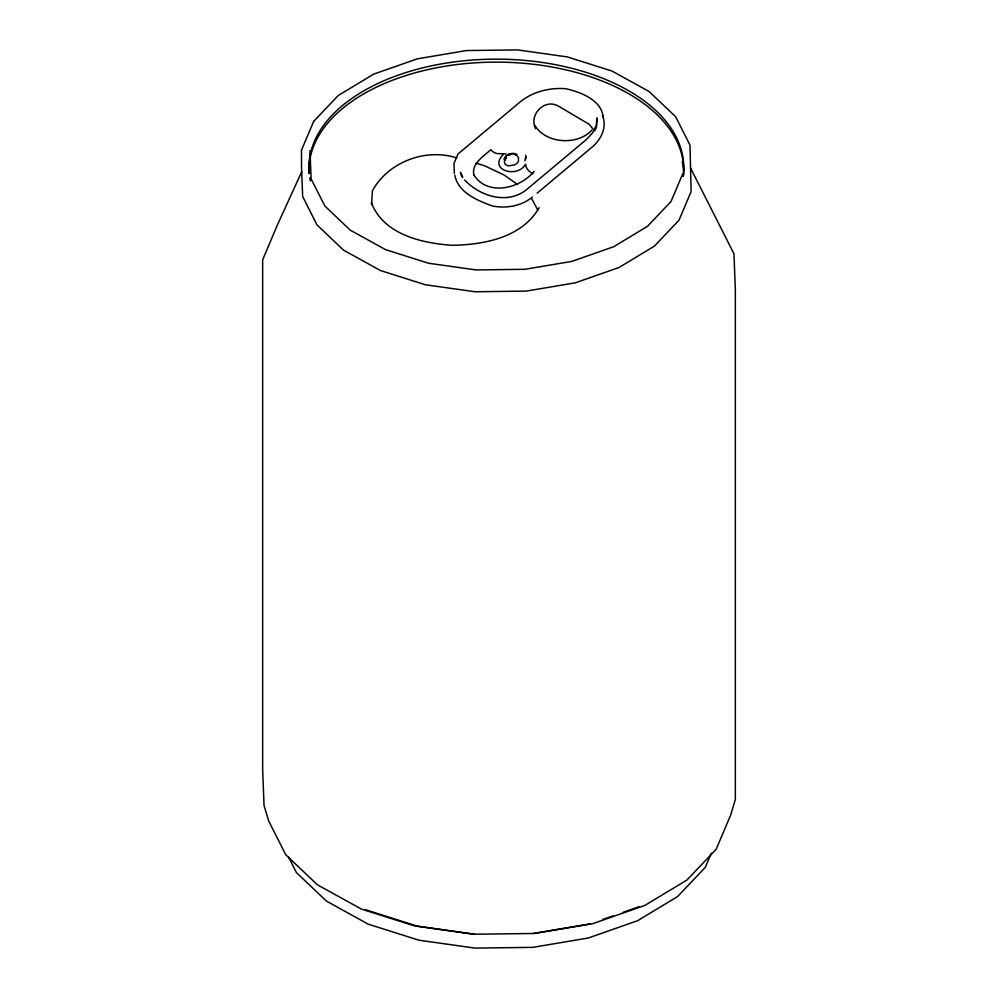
<?xml version="1.0" encoding="UTF-8"?>
<svg xmlns="http://www.w3.org/2000/svg" width="998" height="998" viewBox="0 0 998 998"><rect width="100%" height="100%" fill="white"/><g stroke="black" fill="none" stroke-linecap="round" stroke-linejoin="round"><path stroke-width="1.5" d="M504.327 161.015L504.763 163.622A6.687 4.616 -12.3 0 0 508.681 165.83L514.332 164.969A8.321 5.739 -12.3 0 0 518.386 161.526L518.486 157.522A6.687 4.616 -12.3 0 0 517.55 156.499M505.063 159.58L506.335 156.224M505.2 160.216L506.485 156.861M371.568 204.59L372.441 190.705C388.222 162.05 425.709 147.741 456.872 157.971M596.717 125.598L596.991 117.914L596.193 125.461L592.662 132.734L586.412 139.508L526.857 189.395C507.957 205.002 480.038 196.506 464.656 180.002M525.921 156.886L524.811 160.865M525.684 159.131L525.734 155.251M503.928 159.169C505.574 154.091 512.722 151.796 517.151 154.653M682.62 174.114L671.005 201.559L647.49 226.321L613.67 246.731L571.854 261.389L524.886 269.298L475.984 269.922L428.454 263.223L385.552 249.637L350.198 230.114L324.812 205.975L311.102 178.854L310.029 150.623M711.287 853.253L705.324 867.337L677.542 896.591L637.597 920.705L588.209 938.02L532.745 947.364L474.973 948.1L418.836 940.178L368.162 924.148L326.408 901.082L296.418 872.564L288.322 856.546M301.758 171.668L277.394 224.999L262.661 259.804L262.661 769.658L264.033 805.473L268.699 821.005L285.74 854.725L317.314 884.739L361.276 909.016L414.607 925.907L473.701 934.24L534.516 933.467L592.912 923.624L644.908 905.398L686.961 880.024L716.202 849.223L730.636 815.104L735.339 799.46L735.339 289.607L733.967 253.779L690.441 167.814M594.783 130.75L596.554 127.108M591.901 130.052C577.954 145.708 545.894 143.899 534.903 125.474M539.157 207.646C521.829 237.836 483.793 244.847 451.72 245.283C421.231 243.063 383.644 234.418 371.368 202.706M503.341 154.366C487.523 170.346 517.987 178.654 525.534 164.171L526.208 167.09A22.405 15.444 -12.3 0 0 532.87 173.702M534.13 171.294C520.07 188.709 487.498 196.556 473.875 174.924M537.124 193.175L592.363 146.881C601.27 139.358 607.383 126.709 602.38 115.306M532.421 197.105C521.343 206.05 506.036 208.819 492.251 205.937C477.506 200.548 458.057 192.626 454.814 175.211M507.483 155.251C510.14 153.492 514.519 152.781 516.727 155.588M603.004 919.358L613.084 915.827M623.164 912.297L639.007 906.733M509.005 155.114L510.539 154.59M533.431 933.442L590.043 923.899M505.961 153.929L496.992 153.542A14.546 10.03 -12.3 0 1 491.403 150.374L490.804 149.638C483.593 156.486 470.981 163.697 473.975 175.486M474.474 934.19L417.189 926.107L365.48 909.739M476.021 163.136L484.816 165.868L504.102 175.024L517.525 184.443M514.993 154.752L516.103 155.376M462.798 177.494L460.465 172.317L461.812 176.646M531.797 198.852L537.822 210.116M593.037 129.041L589.119 124.239L558.456 106.15C544.821 98.066 528.391 114.708 535.627 128.779M603.216 117.352C601.632 99.862 580.287 91.966 565.679 88.685C549.823 87.537 533.431 91.442 520.806 101.384L457.932 154.066L453.928 163.684L454.389 173.477M310.39 180.912A187.412 108.196 0 0 1 309.817 177.956M309.218 173.477A187.412 108.196 0 0 1 498.638 59.156A187.412 108.196 0 0 1 683.106 176.147M308.993 173.477A187.412 108.196 0 0 1 498.651 62.138A187.412 108.196 0 0 1 683.455 176.172M682.245 161.751A187.412 108.196 0 0 1 683.555 170.67M313.659 121.394L301.521 150.087L301.521 167.003L302.656 196.531L316.977 224.887L343.537 250.136L380.5 270.545L425.36 284.754L475.048 291.765L526.196 291.104L575.297 282.833L619.022 267.501L654.389 246.157L678.977 220.259L691.127 191.579L689.992 145.122L675.658 116.766L649.112 91.529L612.148 71.108L567.288 56.911L517.6 49.9L466.453 50.549L417.351 58.832L373.626 74.151L338.26 95.496L313.659 121.394"/></g></svg>
